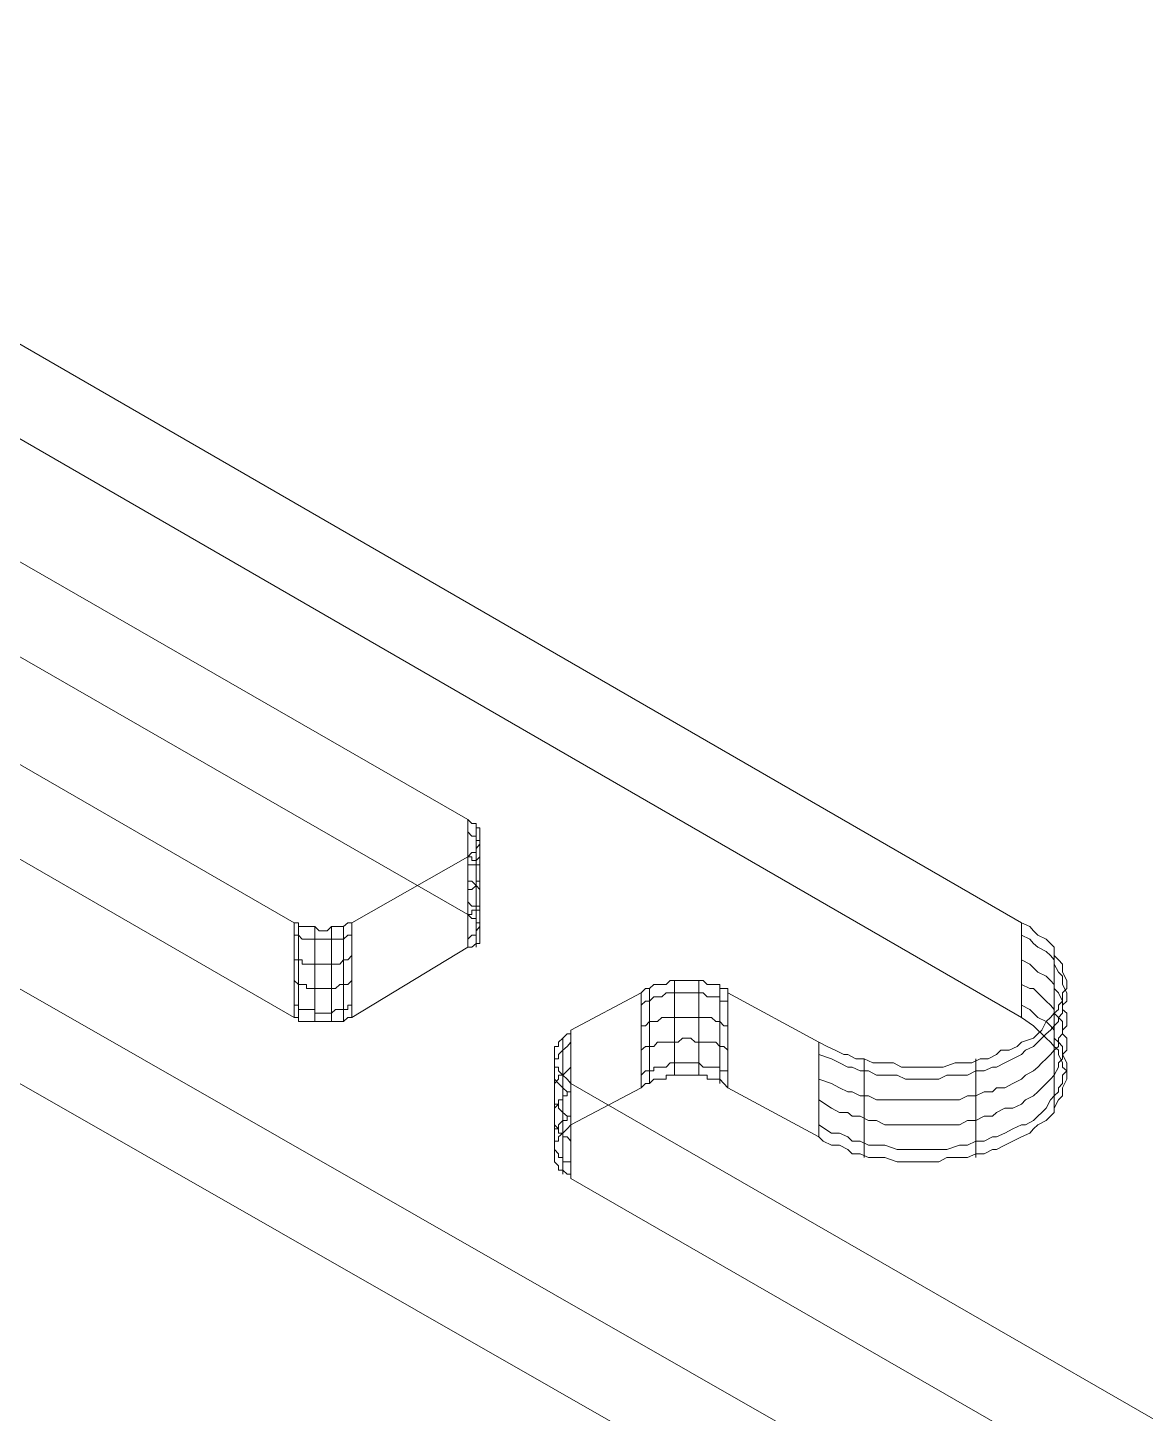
# Model space of a CAD drawing. Header units: millimetres. Extents: x 251 to 1800, y 172 to 1116.
# Drawn here: x 1161.7 to 1233.1, y 810.5 to 899 of the extents above; entities that cross this region are included whole.
import ezdxf

# ---------------------------------------------------------------- set-up
doc = ezdxf.new("R2010")
doc.units = ezdxf.units.MM

msp = doc.modelspace()

# ---------------------------------------------------------------- linework, layer by layer
at = {"color": 8, "lineweight": 0, "true_color": 0x808080}
for points in [[(1225.152314, 841.811598), (1126.158177, 899.009434)], [(1225.152314, 841.811598), (1126.158177, 899.009434)], [(1377.982949, 720.858562), (1196.360532, 825.473295), (1196.360532, 825.748814), (1196.112564, 825.748814), (1195.837045, 825.996782), (1195.561525, 825.996782), (1195.561525, 826.272301), (1195.313558, 826.520269), (1195.313558, 826.795788), (1195.313558, 827.043756), (1195.313558, 827.319275), (1195.313558, 827.594794), (1195.313558, 827.842762), (1195.561525, 827.842762), (1195.561525, 828.118281), (1195.837045, 828.366249), (1196.112564, 828.641768), (1196.360532, 828.889736), (1200.851499, 831.259203), (1201.127018, 831.534723), (1201.374986, 831.534723), (1201.650505, 831.810242), (1201.898473, 831.810242), (1202.173992, 831.810242), (1202.449511, 831.810242), (1202.449511, 832.058209), (1202.697479, 832.058209), (1202.972998, 832.058209), (1203.220966, 832.058209), (1203.496485, 832.058209), (1203.744453, 832.058209), (1204.019972, 832.058209), (1204.295492, 832.058209), (1204.543459, 832.058209), (1204.818979, 832.058209), (1205.066946, 832.058209), (1205.066946, 831.810242), (1205.342466, 831.810242), (1205.617985, 831.810242), (1205.865953, 831.810242), (1206.141472, 831.534723), (1206.389439, 831.259203), (1212.2029, 828.118281), (1212.478419, 827.842762), (1213.001906, 827.594794), (1213.525393, 827.594794), (1214.04888, 827.319275), (1214.324399, 827.043756), (1214.847886, 827.043756), (1215.371373, 826.795788), (1215.89486, 826.795788), (1216.418347, 826.795788), (1217.217354, 826.520269), (1217.740841, 826.520269), (1218.264327, 826.520269), (1218.815366, 826.520269), (1219.338853, 826.520269), (1219.86234, 826.520269), (1220.385827, 826.795788), (1221.184834, 826.795788), (1221.708321, 826.795788), (1222.231807, 827.043756), (1222.755294, 827.043756), (1223.306333, 827.319275), (1223.554301, 827.319275), (1224.077788, 827.594794), (1224.601275, 827.842762), (1225.152314, 828.118281), (1225.675801, 828.366249), (1225.923768, 828.641768), (1226.199287, 828.889736), (1226.722774, 829.165255), (1226.998294, 829.440775), (1227.246261, 829.688742), (1227.246261, 829.964262), (1227.521781, 830.487749), (1227.769748, 830.735716), (1227.769748, 831.011236), (1227.769748, 831.259203), (1228.045268, 831.810242), (1228.045268, 832.058209), (1228.045268, 832.333729), (1227.769748, 832.581696), (1227.769748, 832.857216), (1227.521781, 833.380703), (1227.521781, 833.656222), (1227.246261, 833.90419), (1226.998294, 834.179709), (1226.722774, 834.427677), (1226.447255, 834.703196), (1226.199287, 834.951164), (1225.923768, 835.226683), (1225.152314, 835.75017), (1126.158177, 892.948007)], [(1225.152314, 835.75017), (1126.158177, 892.948007)], [(1137.509578, 878.455684), (1189.775617, 848.396512)], [(1137.509578, 878.455684), (1189.775617, 848.396512)], [(1137.509578, 872.394256), (1189.775617, 842.335085), (1190.023584, 842.087117), (1190.299104, 842.087117), (1190.299104, 841.811598), (1190.547071, 841.811598), (1190.547071, 841.56363), (1190.547071, 841.288111), (1190.547071, 841.012591), (1190.547071, 840.764624), (1190.547071, 840.489104), (1190.299104, 840.489104), (1190.023584, 840.241137), (1189.775617, 840.241137), (1182.364144, 835.75017), (1182.116176, 835.75017), (1181.840657, 835.502203), (1181.592689, 835.502203), (1181.31717, 835.502203), (1181.069202, 835.502203), (1180.793683, 835.502203), (1180.518164, 835.502203), (1180.270196, 835.502203), (1179.994677, 835.502203), (1179.746709, 835.502203), (1179.47119, 835.502203), (1179.19567, 835.502203), (1178.947703, 835.502203), (1178.947703, 835.75017), (1178.672183, 835.75017), (1126.158177, 866.057309)], [(1137.509578, 872.394256), (1189.775617, 842.335085)], [(1178.672183, 841.811598), (1126.158177, 872.118737)], [(1178.672183, 841.811598), (1126.158177, 872.118737)], [(1178.672183, 835.75017), (1126.158177, 866.057309)], [(1189.775617, 846.027045), (1190.023584, 846.302565), (1190.299104, 846.302565), (1190.299104, 846.550532), (1190.547071, 846.826052), (1190.547071, 847.074019), (1190.547071, 847.349539), (1190.547071, 847.625058), (1190.547071, 847.873026), (1190.299104, 847.873026), (1190.299104, 848.148545), (1190.023584, 848.148545), (1189.775617, 848.396512)], [(1189.775617, 842.335085), (1189.775617, 848.396512)], [(1189.775617, 842.335085), (1189.775617, 848.396512)], [(1189.775617, 846.027045), (1190.023584, 846.302565), (1190.299104, 846.302565), (1190.299104, 846.550532), (1190.547071, 846.826052), (1190.547071, 847.074019), (1190.547071, 847.349539), (1190.547071, 847.625058), (1190.547071, 847.873026), (1190.299104, 847.873026), (1190.299104, 848.148545), (1190.023584, 848.148545), (1189.775617, 848.396512)], [(1189.775617, 845.503558), (1190.023584, 845.503558), (1190.299104, 845.503558), (1190.299104, 845.779078), (1190.547071, 846.027045), (1190.547071, 846.302565), (1190.547071, 846.550532), (1190.547071, 846.826052), (1190.547071, 847.074019), (1190.299104, 847.074019), (1190.299104, 847.349539), (1190.023584, 847.349539), (1189.775617, 847.625058), (1189.775617, 847.349539)], [(1190.299104, 842.087117), (1190.299104, 848.148545), (1190.299104, 847.873026)], [(1190.547071, 841.56363), (1190.547071, 847.625058), (1190.547071, 847.349539)], [(1190.547071, 841.012591), (1190.547071, 846.826052), (1190.547071, 846.550532)], [(1189.775617, 846.027045), (1182.364144, 841.811598)], [(1189.775617, 846.027045), (1182.364144, 841.811598)], [(1189.775617, 843.933097), (1190.023584, 843.933097), (1190.299104, 844.181065), (1190.299104, 844.456584), (1190.547071, 844.456584), (1190.547071, 844.704552), (1190.547071, 844.980071), (1190.547071, 845.228039), (1190.547071, 845.503558), (1190.299104, 845.503558), (1190.299104, 845.779078), (1190.023584, 845.779078), (1190.023584, 846.027045), (1189.775617, 846.027045), (1189.775617, 845.779078)], [(1189.775617, 846.027045), (1189.775617, 840.241137)], [(1189.775617, 846.027045), (1189.775617, 840.241137)], [(1190.299104, 840.241137), (1190.299104, 846.302565), (1190.299104, 846.027045)], [(1189.775617, 842.335085), (1190.023584, 842.335085), (1190.023584, 842.610604), (1190.299104, 842.610604), (1190.299104, 842.858572), (1190.547071, 842.858572), (1190.547071, 843.134091), (1190.547071, 843.382059), (1190.547071, 843.657578), (1190.547071, 843.933097), (1190.299104, 844.181065), (1190.023584, 844.456584), (1189.775617, 844.456584), (1189.775617, 844.181065)], [(1189.775617, 840.764624), (1190.023584, 841.012591), (1190.299104, 841.012591), (1190.299104, 841.288111), (1190.547071, 841.56363), (1190.547071, 841.811598), (1190.547071, 842.087117), (1190.547071, 842.335085), (1190.547071, 842.610604), (1190.299104, 842.610604), (1190.299104, 842.858572), (1190.023584, 842.858572), (1189.775617, 843.134091), (1189.775617, 842.858572)], [(1189.775617, 842.335085), (1190.023584, 842.087117), (1190.299104, 842.087117), (1190.299104, 841.811598), (1190.547071, 841.811598), (1190.547071, 841.56363), (1190.547071, 841.288111), (1190.547071, 841.012591), (1190.547071, 840.764624), (1190.547071, 840.489104), (1190.299104, 840.489104), (1190.023584, 840.241137), (1189.775617, 840.241137)], [(1178.672183, 841.811598), (1178.947703, 841.811598), (1178.947703, 841.56363), (1179.19567, 841.56363), (1179.47119, 841.56363), (1179.746709, 841.56363), (1179.994677, 841.56363), (1180.270196, 841.288111), (1180.518164, 841.288111), (1180.793683, 841.288111), (1181.069202, 841.56363), (1181.31717, 841.56363), (1181.592689, 841.56363), (1181.840657, 841.56363), (1182.116176, 841.811598), (1182.364144, 841.811598)], [(1178.672183, 841.811598), (1178.672183, 835.75017)], [(1178.672183, 841.811598), (1178.947703, 841.811598), (1178.947703, 841.56363), (1179.19567, 841.56363), (1179.47119, 841.56363), (1179.746709, 841.56363), (1179.994677, 841.56363), (1180.270196, 841.288111), (1180.518164, 841.288111), (1180.793683, 841.288111), (1181.069202, 841.56363), (1181.31717, 841.56363), (1181.592689, 841.56363), (1181.840657, 841.56363), (1182.116176, 841.811598), (1182.364144, 841.811598)], [(1178.672183, 841.811598), (1178.672183, 835.75017)], [(1178.947703, 835.502203), (1178.947703, 841.56363), (1178.947703, 841.288111)], [(1179.994677, 835.502203), (1179.994677, 841.56363), (1179.994677, 841.288111)], [(1181.069202, 835.502203), (1181.069202, 841.56363), (1181.069202, 841.288111)], [(1181.840657, 835.502203), (1181.840657, 841.56363), (1181.840657, 841.288111)], [(1182.364144, 835.75017), (1182.364144, 841.811598)], [(1182.364144, 835.75017), (1182.364144, 841.811598)], [(1225.152314, 841.811598), (1225.675801, 841.56363), (1225.923768, 841.288111), (1226.199287, 841.012591), (1226.722774, 840.764624), (1226.998294, 840.489104), (1227.246261, 840.241137), (1227.246261, 839.71765), (1227.521781, 839.442131), (1227.769748, 839.166611), (1227.769748, 838.918644), (1227.769748, 838.643124), (1228.045268, 838.119637), (1228.045268, 837.87167), (1228.045268, 837.59615), (1227.769748, 837.320631), (1227.769748, 836.797144), (1227.521781, 836.549176), (1227.521781, 836.273657), (1227.246261, 836.025689), (1226.998294, 835.75017), (1226.722774, 835.502203), (1226.447255, 834.951164), (1226.199287, 834.703196), (1225.923768, 834.427677), (1225.152314, 834.179709), (1224.876794, 833.90419), (1224.353307, 833.656222), (1223.82982, 833.656222), (1223.554301, 833.380703), (1223.030814, 833.105183), (1222.507327, 833.105183), (1221.98384, 832.857216), (1221.432801, 832.857216), (1220.909314, 832.857216), (1220.13786, 832.581696), (1219.586821, 832.581696), (1219.063334, 832.581696), (1218.539847, 832.581696), (1218.01636, 832.581696), (1217.492873, 832.581696), (1216.969386, 832.857216), (1216.17038, 832.857216), (1215.646893, 832.857216), (1215.095854, 833.105183), (1214.572367, 833.105183), (1214.04888, 833.380703), (1213.800913, 833.380703), (1213.249874, 833.656222), (1212.726387, 833.90419), (1212.2029, 834.179709)], [(1225.152314, 841.811598), (1225.675801, 841.56363), (1225.923768, 841.288111), (1226.199287, 841.012591), (1226.722774, 840.764624), (1226.998294, 840.489104), (1227.246261, 840.241137), (1227.246261, 839.71765), (1227.521781, 839.442131), (1227.769748, 839.166611), (1227.769748, 838.918644), (1227.769748, 838.643124), (1228.045268, 838.119637), (1228.045268, 837.87167), (1228.045268, 837.59615), (1227.769748, 837.320631), (1227.769748, 836.797144), (1227.521781, 836.549176), (1227.521781, 836.273657), (1227.246261, 836.025689), (1226.998294, 835.75017), (1226.722774, 835.502203), (1226.447255, 834.951164), (1226.199287, 834.703196), (1225.923768, 834.427677), (1225.152314, 834.179709), (1224.876794, 833.90419), (1224.353307, 833.656222), (1223.82982, 833.656222), (1223.554301, 833.380703), (1223.030814, 833.105183), (1222.507327, 833.105183), (1221.98384, 832.857216), (1221.432801, 832.857216), (1220.909314, 832.857216), (1220.13786, 832.581696), (1219.586821, 832.581696), (1219.063334, 832.581696), (1218.539847, 832.581696), (1218.01636, 832.581696), (1217.492873, 832.581696), (1216.969386, 832.857216), (1216.17038, 832.857216), (1215.646893, 832.857216), (1215.095854, 833.105183), (1214.572367, 833.105183), (1214.04888, 833.380703), (1213.800913, 833.380703), (1213.249874, 833.656222), (1212.726387, 833.90419), (1212.2029, 834.179709)], [(1225.152314, 841.811598), (1225.152314, 835.75017)], [(1225.152314, 841.811598), (1225.152314, 835.75017)], [(1178.672183, 841.012591), (1178.947703, 841.012591), (1179.19567, 840.764624), (1179.47119, 840.764624), (1179.746709, 840.764624), (1179.994677, 840.764624), (1180.270196, 840.764624), (1180.518164, 840.764624), (1180.793683, 840.764624), (1181.069202, 840.764624), (1181.31717, 840.764624), (1181.592689, 840.764624), (1181.840657, 840.764624), (1182.116176, 841.012591), (1182.364144, 841.012591), (1182.364144, 840.764624)], [(1225.152314, 841.012591), (1225.675801, 840.764624), (1225.923768, 840.489104), (1226.199287, 840.241137), (1226.722774, 839.965617), (1226.998294, 839.71765), (1227.246261, 839.442131), (1227.246261, 839.166611), (1227.521781, 838.643124), (1227.769748, 838.395157), (1227.769748, 838.119637), (1227.769748, 837.87167), (1228.045268, 837.320631), (1228.045268, 837.072663), (1228.045268, 836.797144), (1227.769748, 836.549176), (1227.769748, 836.025689), (1227.521781, 835.75017), (1227.521781, 835.502203), (1227.246261, 835.226683), (1226.998294, 834.951164), (1226.722774, 834.703196), (1226.447255, 834.427677), (1226.199287, 834.179709), (1225.923768, 833.90419), (1225.400281, 833.656222), (1225.152314, 833.380703), (1224.601275, 833.105183), (1224.077788, 832.857216), (1223.554301, 832.581696), (1223.306333, 832.581696), (1222.755294, 832.333729), (1222.231807, 832.333729), (1221.708321, 832.058209), (1221.184834, 832.058209), (1220.385827, 832.058209), (1219.86234, 831.810242), (1219.338853, 831.810242), (1218.815366, 831.810242), (1218.264327, 831.810242), (1217.740841, 831.810242), (1217.217354, 832.058209), (1216.418347, 832.058209), (1215.89486, 832.058209), (1215.371373, 832.333729), (1214.847886, 832.333729), (1214.324399, 832.581696), (1214.04888, 832.581696), (1213.525393, 832.857216), (1213.001906, 833.105183), (1212.2029, 833.380703), (1212.2029, 833.105183)], [(1178.672183, 839.71765), (1178.672183, 839.442131), (1178.947703, 839.442131), (1179.19567, 839.442131), (1179.19567, 839.166611), (1179.47119, 839.166611), (1179.746709, 839.166611), (1179.994677, 839.166611), (1180.270196, 839.166611), (1180.518164, 839.166611), (1180.793683, 839.166611), (1181.069202, 839.166611), (1181.31717, 839.166611), (1181.592689, 839.166611), (1181.840657, 839.442131), (1182.116176, 839.442131), (1182.364144, 839.71765), (1182.364144, 839.442131)], [(1189.775617, 840.241137), (1182.364144, 835.75017)], [(1227.246261, 839.965617), (1227.246261, 833.90419), (1227.246261, 833.656222)], [(1225.152314, 839.442131), (1225.675801, 839.166611), (1225.923768, 838.918644), (1226.199287, 838.643124), (1226.722774, 838.395157), (1226.998294, 838.119637), (1227.246261, 837.87167), (1227.246261, 837.59615), (1227.521781, 837.320631), (1227.769748, 836.797144), (1227.769748, 836.549176), (1227.769748, 836.273657), (1228.045268, 836.025689), (1228.045268, 835.502203), (1228.045268, 835.226683), (1227.769748, 834.951164), (1227.769748, 834.703196), (1227.521781, 834.427677), (1227.521781, 833.90419), (1227.246261, 833.656222), (1226.998294, 833.380703), (1226.722774, 833.105183), (1226.447255, 832.857216), (1226.199287, 832.581696), (1225.923768, 832.333729), (1225.400281, 832.058209), (1225.152314, 831.810242), (1224.601275, 831.534723), (1224.077788, 831.259203), (1223.554301, 831.259203), (1223.306333, 831.011236), (1222.755294, 831.011236), (1222.231807, 830.735716), (1221.708321, 830.735716), (1221.184834, 830.487749), (1220.385827, 830.487749), (1219.86234, 830.487749), (1219.338853, 830.487749), (1218.815366, 830.487749), (1218.264327, 830.487749), (1217.740841, 830.487749), (1217.217354, 830.487749), (1216.418347, 830.487749), (1215.89486, 830.487749), (1215.371373, 830.735716), (1214.847886, 830.735716), (1214.324399, 831.011236), (1214.04888, 831.011236), (1213.525393, 831.259203), (1213.001906, 831.534723), (1212.2029, 831.810242), (1212.2029, 831.534723)], [(1212.726387, 808.088018), (1160.212381, 838.119637)], [(1178.672183, 838.119637), (1178.947703, 837.87167), (1179.19567, 837.87167), (1179.47119, 837.87167), (1179.47119, 837.59615), (1179.746709, 837.59615), (1179.994677, 837.59615), (1180.270196, 837.59615), (1180.518164, 837.59615), (1180.793683, 837.59615), (1181.069202, 837.59615), (1181.31717, 837.59615), (1181.592689, 837.87167), (1181.840657, 837.87167), (1182.116176, 837.87167), (1182.364144, 838.119637), (1182.364144, 837.87167)], [(1206.389439, 837.320631), (1206.389439, 837.59615), (1206.141472, 837.59615), (1205.865953, 837.59615), (1205.865953, 837.87167), (1205.617985, 837.87167), (1205.342466, 837.87167), (1205.066946, 837.87167), (1204.818979, 838.119637), (1204.543459, 838.119637), (1204.295492, 838.119637), (1204.019972, 838.119637), (1203.744453, 838.119637), (1203.496485, 838.119637), (1203.220966, 838.119637), (1202.972998, 838.119637), (1202.697479, 838.119637), (1202.449511, 837.87167), (1202.173992, 837.87167), (1201.898473, 837.87167), (1201.650505, 837.87167), (1201.374986, 837.59615), (1201.127018, 837.59615), (1200.851499, 837.320631)], [(1206.389439, 837.320631), (1206.389439, 837.59615), (1206.141472, 837.59615), (1205.865953, 837.59615), (1205.865953, 837.87167), (1205.617985, 837.87167), (1205.342466, 837.87167), (1205.066946, 837.87167), (1204.818979, 838.119637), (1204.543459, 838.119637), (1204.295492, 838.119637), (1204.019972, 838.119637), (1203.744453, 838.119637), (1203.496485, 838.119637), (1203.220966, 838.119637), (1202.972998, 838.119637), (1202.697479, 838.119637), (1202.449511, 837.87167), (1202.173992, 837.87167), (1201.898473, 837.87167), (1201.650505, 837.87167), (1201.374986, 837.59615), (1201.127018, 837.59615), (1200.851499, 837.320631)], [(1202.972998, 832.058209), (1202.972998, 838.119637), (1202.972998, 837.87167)], [(1204.543459, 832.058209), (1204.543459, 838.119637), (1204.543459, 837.87167)], [(1225.152314, 837.87167), (1225.675801, 837.59615), (1225.923768, 837.59615), (1226.199287, 837.320631), (1226.722774, 836.797144), (1226.998294, 836.549176), (1227.246261, 836.273657), (1227.246261, 836.025689), (1227.521781, 835.75017), (1227.769748, 835.502203), (1227.769748, 834.951164), (1227.769748, 834.703196), (1228.045268, 834.427677), (1228.045268, 834.179709), (1228.045268, 833.656222), (1227.769748, 833.380703), (1227.769748, 833.105183), (1227.521781, 832.857216), (1227.521781, 832.581696), (1227.246261, 832.058209), (1226.998294, 831.810242), (1226.722774, 831.534723), (1226.447255, 831.259203), (1226.199287, 831.011236), (1225.923768, 830.735716), (1225.400281, 830.487749), (1225.152314, 830.212229), (1224.601275, 829.964262), (1224.077788, 829.964262), (1223.554301, 829.688742), (1223.306333, 829.440775), (1222.755294, 829.440775), (1222.231807, 829.165255), (1221.708321, 829.165255), (1221.184834, 828.889736), (1220.385827, 828.889736), (1219.86234, 828.889736), (1219.338853, 828.889736), (1218.815366, 828.889736), (1218.264327, 828.889736), (1217.740841, 828.889736), (1217.217354, 828.889736), (1216.418347, 828.889736), (1215.89486, 829.165255), (1215.371373, 829.165255), (1214.847886, 829.440775), (1214.324399, 829.440775), (1214.04888, 829.688742), (1213.525393, 829.688742), (1213.001906, 829.964262), (1212.2029, 830.487749), (1212.2029, 830.212229)], [(1196.360532, 834.951164), (1200.851499, 837.320631)], [(1196.360532, 834.951164), (1200.851499, 837.320631)], [(1200.851499, 831.259203), (1200.851499, 837.320631)], [(1206.389439, 836.549176), (1206.389439, 836.797144), (1206.141472, 836.797144), (1205.865953, 836.797144), (1205.865953, 837.072663), (1205.617985, 837.072663), (1205.342466, 837.072663), (1205.066946, 837.072663), (1204.818979, 837.320631), (1204.543459, 837.320631), (1204.295492, 837.320631), (1204.019972, 837.320631), (1203.744453, 837.320631), (1203.496485, 837.320631), (1203.220966, 837.320631), (1202.972998, 837.320631), (1202.697479, 837.320631), (1202.449511, 837.320631), (1202.173992, 837.072663), (1201.898473, 837.072663), (1201.650505, 837.072663), (1201.374986, 836.797144), (1201.127018, 836.797144), (1200.851499, 836.549176), (1200.851499, 836.273657)], [(1200.851499, 831.259203), (1200.851499, 837.320631)], [(1201.374986, 831.534723), (1201.374986, 837.59615), (1201.374986, 837.320631)], [(1205.865953, 831.534723), (1205.865953, 837.59615), (1205.865953, 837.320631)], [(1206.389439, 837.320631), (1212.2029, 834.179709)], [(1206.389439, 837.320631), (1206.389439, 831.259203)], [(1206.389439, 837.320631), (1212.2029, 834.179709)], [(1206.389439, 837.320631), (1206.389439, 831.259203)], [(1178.672183, 836.549176), (1178.947703, 836.549176), (1178.947703, 836.273657), (1179.19567, 836.273657), (1179.47119, 836.273657), (1179.746709, 836.273657), (1179.994677, 836.273657), (1179.994677, 836.025689), (1180.270196, 836.025689), (1180.518164, 836.025689), (1180.793683, 836.025689), (1181.069202, 836.025689), (1181.31717, 836.273657), (1181.592689, 836.273657), (1181.840657, 836.273657), (1182.116176, 836.273657), (1182.116176, 836.549176), (1182.364144, 836.549176), (1182.364144, 836.273657)], [(1225.152314, 836.549176), (1225.675801, 836.273657), (1225.923768, 836.025689), (1226.199287, 835.75017), (1226.722774, 835.502203), (1226.998294, 835.226683), (1227.246261, 834.951164), (1227.246261, 834.427677), (1227.521781, 834.179709), (1227.769748, 833.90419), (1227.769748, 833.656222), (1227.769748, 833.380703), (1228.045268, 832.857216), (1228.045268, 832.581696), (1228.045268, 832.333729), (1227.769748, 832.058209), (1227.769748, 831.534723), (1227.521781, 831.259203), (1227.521781, 831.011236), (1227.246261, 830.735716), (1226.998294, 830.487749), (1226.722774, 829.964262), (1226.447255, 829.688742), (1226.199287, 829.440775), (1225.923768, 829.165255), (1225.400281, 828.889736), (1225.152314, 828.889736), (1224.601275, 828.641768), (1224.077788, 828.366249), (1223.554301, 828.118281), (1223.306333, 828.118281), (1222.755294, 827.842762), (1222.231807, 827.842762), (1221.708321, 827.594794), (1221.184834, 827.594794), (1220.385827, 827.319275), (1219.86234, 827.319275), (1219.338853, 827.319275), (1218.815366, 827.319275), (1218.264327, 827.319275), (1217.740841, 827.319275), (1217.217354, 827.319275), (1216.418347, 827.594794), (1215.89486, 827.594794), (1215.371373, 827.594794), (1214.847886, 827.842762), (1214.324399, 827.842762), (1214.04888, 828.118281), (1213.525393, 828.366249), (1213.001906, 828.366249), (1212.2029, 828.889736), (1212.2029, 828.641768)], [(1227.246261, 836.025689), (1227.246261, 829.964262), (1227.246261, 829.688742)], [(1182.364144, 835.75017), (1182.116176, 835.75017), (1181.840657, 835.502203), (1181.592689, 835.502203), (1181.31717, 835.502203), (1181.069202, 835.502203), (1180.793683, 835.502203), (1180.518164, 835.502203), (1180.270196, 835.502203), (1179.994677, 835.502203), (1179.746709, 835.502203), (1179.47119, 835.502203), (1179.19567, 835.502203), (1178.947703, 835.502203), (1178.947703, 835.75017), (1178.672183, 835.75017)], [(1206.389439, 835.226683), (1206.141472, 835.226683), (1205.865953, 835.502203), (1205.617985, 835.502203), (1205.342466, 835.75017), (1205.066946, 835.75017), (1204.818979, 835.75017), (1204.543459, 835.75017), (1204.295492, 835.75017), (1204.019972, 835.75017), (1203.744453, 835.75017), (1203.496485, 835.75017), (1203.220966, 835.75017), (1202.972998, 835.75017), (1202.697479, 835.75017), (1202.449511, 835.75017), (1202.173992, 835.75017), (1201.898473, 835.502203), (1201.650505, 835.502203), (1201.374986, 835.502203), (1201.127018, 835.226683), (1200.851499, 835.226683), (1200.851499, 834.951164)], [(1212.2029, 828.118281), (1212.478419, 827.842762), (1213.001906, 827.594794), (1213.525393, 827.594794), (1214.04888, 827.319275), (1214.324399, 827.043756), (1214.847886, 827.043756), (1215.371373, 826.795788), (1215.89486, 826.795788), (1216.418347, 826.795788), (1217.217354, 826.520269), (1217.740841, 826.520269), (1218.264327, 826.520269), (1218.815366, 826.520269), (1219.338853, 826.520269), (1219.86234, 826.520269), (1220.385827, 826.795788), (1221.184834, 826.795788), (1221.708321, 826.795788), (1222.231807, 827.043756), (1222.755294, 827.043756), (1223.306333, 827.319275), (1223.554301, 827.319275), (1224.077788, 827.594794), (1224.601275, 827.842762), (1225.152314, 828.118281), (1225.675801, 828.366249), (1225.923768, 828.641768), (1226.199287, 828.889736), (1226.722774, 829.165255), (1226.998294, 829.440775), (1227.246261, 829.688742), (1227.246261, 829.964262), (1227.521781, 830.487749), (1227.769748, 830.735716), (1227.769748, 831.011236), (1227.769748, 831.259203), (1228.045268, 831.810242), (1228.045268, 832.058209), (1228.045268, 832.333729), (1227.769748, 832.581696), (1227.769748, 832.857216), (1227.521781, 833.380703), (1227.521781, 833.656222), (1227.246261, 833.90419), (1226.998294, 834.179709), (1226.722774, 834.427677), (1226.447255, 834.703196), (1226.199287, 834.951164), (1225.923768, 835.226683), (1225.152314, 835.75017)], [(1196.360532, 834.951164), (1196.360532, 834.703196), (1196.112564, 834.703196), (1195.837045, 834.427677), (1195.561525, 834.179709), (1195.561525, 833.90419), (1195.313558, 833.90419), (1195.313558, 833.656222), (1195.313558, 833.380703), (1195.313558, 833.105183), (1195.313558, 832.857216), (1195.313558, 832.581696), (1195.561525, 832.581696), (1195.561525, 832.333729), (1195.837045, 832.058209), (1196.112564, 831.810242), (1196.360532, 831.534723)], [(1196.360532, 834.951164), (1196.360532, 834.703196), (1196.112564, 834.703196), (1195.837045, 834.427677), (1195.561525, 834.179709), (1195.561525, 833.90419), (1195.313558, 833.90419), (1195.313558, 833.656222), (1195.313558, 833.380703), (1195.313558, 833.105183), (1195.313558, 832.857216), (1195.313558, 832.581696), (1195.561525, 832.581696), (1195.561525, 832.333729), (1195.837045, 832.058209), (1196.112564, 831.810242), (1196.360532, 831.534723)], [(1196.360532, 830.735716), (1196.360532, 831.011236), (1196.112564, 831.011236), (1195.837045, 831.259203), (1195.561525, 831.534723), (1195.313558, 831.810242), (1195.313558, 832.058209), (1195.313558, 832.333729), (1195.313558, 832.581696), (1195.313558, 832.857216), (1195.313558, 833.105183), (1195.561525, 833.105183), (1195.561525, 833.380703), (1195.837045, 833.656222), (1196.112564, 833.90419), (1196.360532, 834.179709), (1196.360532, 833.90419)], [(1195.837045, 834.427677), (1195.837045, 828.366249), (1195.837045, 828.118281)], [(1196.360532, 834.951164), (1196.360532, 828.889736)], [(1196.360532, 834.951164), (1196.360532, 828.889736)], [(1206.389439, 833.656222), (1206.141472, 833.90419), (1205.865953, 833.90419), (1205.617985, 834.179709), (1205.342466, 834.179709), (1205.066946, 834.179709), (1204.818979, 834.179709), (1204.543459, 834.179709), (1204.295492, 834.179709), (1204.019972, 834.427677), (1203.744453, 834.427677), (1203.496485, 834.427677), (1203.220966, 834.179709), (1202.972998, 834.179709), (1202.697479, 834.179709), (1202.449511, 834.179709), (1202.173992, 834.179709), (1201.898473, 834.179709), (1201.650505, 833.90419), (1201.374986, 833.90419), (1201.127018, 833.90419), (1200.851499, 833.656222), (1200.851499, 833.380703)], [(1212.2029, 828.118281), (1212.2029, 834.179709)], [(1212.2029, 828.118281), (1212.2029, 834.179709)], [(1195.313558, 833.656222), (1195.313558, 827.594794), (1195.313558, 827.319275)], [(1195.313558, 832.857216), (1195.313558, 826.795788), (1195.313558, 826.520269)], [(1196.360532, 829.440775), (1196.112564, 829.440775), (1195.837045, 829.688742), (1195.561525, 829.964262), (1195.561525, 830.212229), (1195.313558, 830.212229), (1195.313558, 830.487749), (1195.313558, 830.735716), (1195.313558, 831.011236), (1195.313558, 831.259203), (1195.313558, 831.534723), (1195.561525, 831.810242), (1195.561525, 832.058209), (1195.837045, 832.058209), (1196.112564, 832.333729), (1196.360532, 832.581696), (1196.360532, 832.333729)], [(1206.389439, 832.058209), (1206.389439, 832.333729), (1206.141472, 832.333729), (1205.865953, 832.333729), (1205.865953, 832.581696), (1205.617985, 832.581696), (1205.342466, 832.581696), (1205.066946, 832.581696), (1204.818979, 832.581696), (1204.543459, 832.857216), (1204.295492, 832.857216), (1204.019972, 832.857216), (1203.744453, 832.857216), (1203.496485, 832.857216), (1203.220966, 832.857216), (1202.972998, 832.857216), (1202.697479, 832.857216), (1202.449511, 832.581696), (1202.173992, 832.581696), (1201.898473, 832.581696), (1201.650505, 832.581696), (1201.650505, 832.333729), (1201.374986, 832.333729), (1201.127018, 832.333729), (1200.851499, 832.058209), (1200.851499, 831.810242)], [(1215.095854, 833.105183), (1215.095854, 827.043756), (1215.095854, 826.795788)], [(1222.231807, 833.105183), (1222.231807, 827.043756), (1222.231807, 826.795788)], [(1212.726387, 802.02659), (1160.212381, 832.058209)], [(1212.726387, 808.088018), (1212.726387, 802.02659), (1160.212381, 832.058209)], [(1195.837045, 832.058209), (1195.837045, 825.996782), (1195.837045, 825.748814)], [(1377.982949, 726.919989), (1196.360532, 831.534723)], [(1377.982949, 726.919989), (1196.360532, 831.534723)], [(1196.360532, 825.473295), (1196.360532, 831.534723)], [(1196.360532, 825.473295), (1196.360532, 831.534723)], [(1200.851499, 831.259203), (1201.127018, 831.534723), (1201.374986, 831.534723), (1201.650505, 831.810242), (1201.898473, 831.810242), (1202.173992, 831.810242), (1202.449511, 831.810242), (1202.449511, 832.058209), (1202.697479, 832.058209), (1202.972998, 832.058209), (1203.220966, 832.058209), (1203.496485, 832.058209), (1203.744453, 832.058209), (1204.019972, 832.058209), (1204.295492, 832.058209), (1204.543459, 832.058209), (1204.818979, 832.058209), (1205.066946, 832.058209), (1205.066946, 831.810242), (1205.342466, 831.810242), (1205.617985, 831.810242), (1205.865953, 831.810242), (1206.141472, 831.534723), (1206.389439, 831.259203)], [(1196.360532, 827.842762), (1196.112564, 828.118281), (1195.837045, 828.118281), (1195.837045, 828.366249), (1195.561525, 828.366249), (1195.561525, 828.641768), (1195.313558, 828.889736), (1195.313558, 829.165255), (1195.313558, 829.440775), (1195.313558, 829.688742), (1195.313558, 829.964262), (1195.561525, 830.212229), (1195.561525, 830.487749), (1195.837045, 830.487749), (1195.837045, 830.735716), (1196.112564, 830.735716), (1196.112564, 831.011236), (1196.360532, 831.011236), (1196.360532, 830.735716)], [(1196.360532, 828.889736), (1200.851499, 831.259203)], [(1206.389439, 831.259203), (1212.2029, 828.118281)], [(1196.360532, 826.272301), (1196.360532, 826.520269), (1196.112564, 826.520269), (1195.837045, 826.520269), (1195.837045, 826.795788), (1195.561525, 826.795788), (1195.561525, 827.043756), (1195.313558, 827.319275), (1195.313558, 827.594794), (1195.313558, 827.842762), (1195.313558, 828.118281), (1195.313558, 828.366249), (1195.313558, 828.641768), (1195.561525, 828.641768), (1195.561525, 828.889736), (1195.837045, 829.165255), (1196.112564, 829.165255), (1196.112564, 829.440775), (1196.360532, 829.440775), (1196.360532, 829.165255)], [(1196.360532, 825.473295), (1196.360532, 825.748814), (1196.112564, 825.748814), (1195.837045, 825.996782), (1195.561525, 825.996782), (1195.561525, 826.272301), (1195.313558, 826.520269), (1195.313558, 826.795788), (1195.313558, 827.043756), (1195.313558, 827.319275), (1195.313558, 827.594794), (1195.313558, 827.842762), (1195.561525, 827.842762), (1195.561525, 828.118281), (1195.837045, 828.366249), (1196.112564, 828.641768), (1196.360532, 828.889736)], [(1377.982949, 720.858562), (1196.360532, 825.473295)]]:
    msp.add_lwpolyline(points, dxfattribs=at)
msp.add_lwpolyline([(1160.212381, 838.119637), (1107.946342, 808.088018), (1160.212381, 777.780879), (1212.726387, 808.088018)], close=True, dxfattribs=at)

doc.saveas('drawing.dxf')
